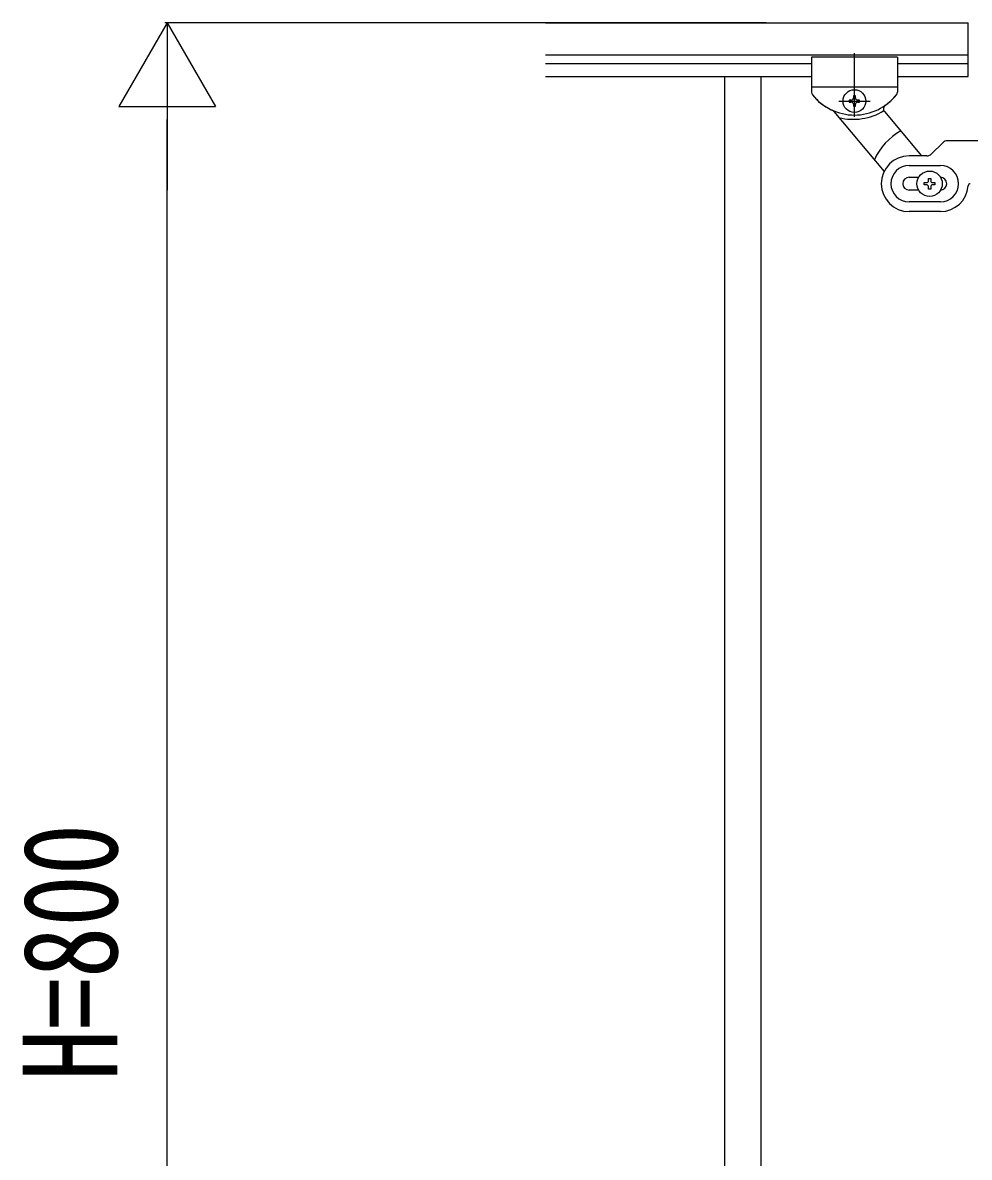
# Model space of a CAD drawing. Units: millimetres, scale not verified. Extents: x -4143 to 4140, y -2900 to 2898.
# Drawn here: x 2138 to 2578, y -1321 to -792 of the extents above; entities that cross this region are included whole.
import ezdxf
from ezdxf.enums import TextEntityAlignment as Align

# ---------------------------------------------------------------- set-up
doc = ezdxf.new("R2010")
doc.units = ezdxf.units.MM
doc.header["$LTSCALE"] = 10
doc.layers.add('0-3_YKK_A1', color=4, linetype='Continuous')
doc.layers.add('0-4_YKK_D', color=6, linetype='Continuous')
doc.styles.add('ＭＳ ゴシック', font='')
doc.styles.get('ＭＳ ゴシック').set_extended_font_data('MS Gothic')

msp = doc.modelspace()

# ---------------------------------------------------------------- linework, layer by layer
at = {"layer": '0-3_YKK_A1'}
for p, q in [((2381.03, -792.46), (2577.89, -792.46)), ((2577.89, -817.46), (2577.89, -792.46)), ((2381.03, -807.46), (2577.89, -807.46)), ((2504.89, -808.46), (2504.89, -824.78)), ((2544.89, -808.46), (2504.89, -808.46)), ((2504.89, -808.46), (2504.89, -824.78)), ((2544.89, -808.46), (2504.89, -808.46)), ((2524.89, -836.26), (2524.89, -806.69)), ((2544.89, -808.46), (2544.89, -824.8)), ((2544.89, -808.46), (2544.89, -824.78)), ((2381.03, -811.46), (2504.89, -811.46)), ((2544.89, -811.46), (2577.89, -811.46)), ((2381.03, -817.46), (2504.89, -817.46)), ((2464.39, -817.46), (2464.39, -1477.46)), ((2481.39, -817.46), (2481.39, -1477.46)), ((2544.89, -817.46), (2577.89, -817.46)), ((2544.89, -822.46), (2504.89, -822.46)), ((2544.89, -822.46), (2504.89, -822.46)), ((2524.89, -836.26), (2524.89, -821.66)), ((2517.59, -828.96), (2532.19, -828.96)), ((2523.45, -828.48), (2522.49, -828.48)), ((2526.33, -829.44), (2527.29, -829.44)), ((2515.31, -833.78), (2538.73, -861.7)), ((2538.86, -833.85), (2556.12, -854.42)), ((2560.77, -853.58), (2566.01, -848.34)), ((2629.89, -847.46), (2568.13, -847.46)), ((2558.65, -854.46), (2550.39, -854.46)), ((2550.39, -858.96), (2564.89, -858.96)), ((2550.39, -864.46), (2554.81, -864.46)), ((2554.81, -870.46), (2550.39, -870.46)), ((2558.39, -867.96), (2557.39, -867.96)), ((2561.39, -866.96), (2562.39, -866.96)), ((2564.89, -875.96), (2550.39, -875.96)), ((2564.89, -880.46), (2550.39, -880.46))]:
    msp.add_line(p, q, dxfattribs=at)
for points in [[(2522.49, -828.48), (2522.49, -829.44), (2523.45, -829.44)], [(2525.37, -827.52), (2525.37, -826.56), (2524.41, -826.56), (2524.41, -827.52)], [(2527.29, -829.44), (2527.29, -828.48), (2526.33, -828.48)], [(2524.41, -830.4), (2524.41, -831.36), (2525.37, -831.36), (2525.37, -830.4)], [(2559.39, -865.96), (2559.39, -864.96), (2560.39, -864.96), (2560.39, -865.96)], [(2557.39, -867.96), (2557.39, -866.96), (2558.39, -866.96)], [(2560.39, -868.96), (2560.39, -869.96), (2559.39, -869.96), (2559.39, -868.96)], [(2562.39, -866.96), (2562.39, -867.96), (2561.39, -867.96)]]:
    msp.add_lwpolyline(points, dxfattribs=at)
for centre, radius in [((2524.89, -828.96), 5.3), ((2559.89, -867.46), 5.9)]:
    msp.add_circle(centre, radius, dxfattribs=at)
for centre, radius, start, end in [((2506.89, -824.78), 2, 180, 218.5), ((2506.89, -824.78), 2, 180, 218.5), ((2524.89, -810.46), 25, 218.5, 245.7085), ((2524.89, -810.46), 25, 218.5, 321.5), ((2523.45, -827.52), 0.96, 270, 0), ((2523.45, -830.4), 0.96, 0, 90), ((2526.33, -827.52), 0.96, 180, 270), ((2526.33, -830.4), 0.96, 90, 180), ((2524.89, -810.46), 25, 305.0551, 320.9537), ((2542.89, -824.8), 2, 315.07, 0), ((2542.89, -824.78), 2, 321.5, 0), ((2513.78, -835.07), 2, 40, 65.7085), ((2524.39, -810.46), 27, 255.6342, 301.7367), ((2540.4, -832.56), 2, 125.0551, 220), ((2559.89, -867.46), 28, 118.6718, 156.5148), ((2568.13, -850.46), 3, 90, 135), ((2550.39, -867.46), 13, 90, 270), ((2558.65, -851.46), 3, 270, 315), ((2550.39, -867.46), 8.5, 90, 270), ((2564.89, -867.46), 8.5, 270, 90), ((2550.39, -867.46), 3, 90, 270), ((2558.39, -865.96), 1, 270, 0), ((2561.39, -865.96), 1, 180, 270), ((2564.89, -867.46), 3, 270, 90), ((2558.39, -868.96), 1, 0, 90), ((2561.39, -868.96), 1, 90, 180), ((2564.89, -867.46), 13, 270, 355.904), ((2578.85, -868.46), 1, 90, 175.904)]:
    msp.add_arc(centre, radius, start, end, dxfattribs=at)
at = {"layer": '0-4_YKK_D'}
for p, q in [((2204.89, -792.5), (2182.39, -831.47)), ((2483.75, -792.5), (2203.89, -792.5)), ((2204.89, -792.5), (2227.39, -831.47)), ((2204.89, -792.5), (2204.89, -870.44)), ((2182.39, -831.47), (2227.39, -831.47)), ((2204.89, -1547.5), (2204.89, -837.5))]:
    msp.add_line(p, q, dxfattribs=at)

# ---------------------------------------------------------------- texts
at = {"layer": '0-4_YKK_D', "style": 'ＭＳ ゴシック', "width": 0.8}
msp.add_text('H=800', height=43.99, rotation=90, dxfattribs=at).set_placement((2194.89, -1285.3), align=Align.BOTTOM_LEFT)

doc.saveas('drawing.dxf')
